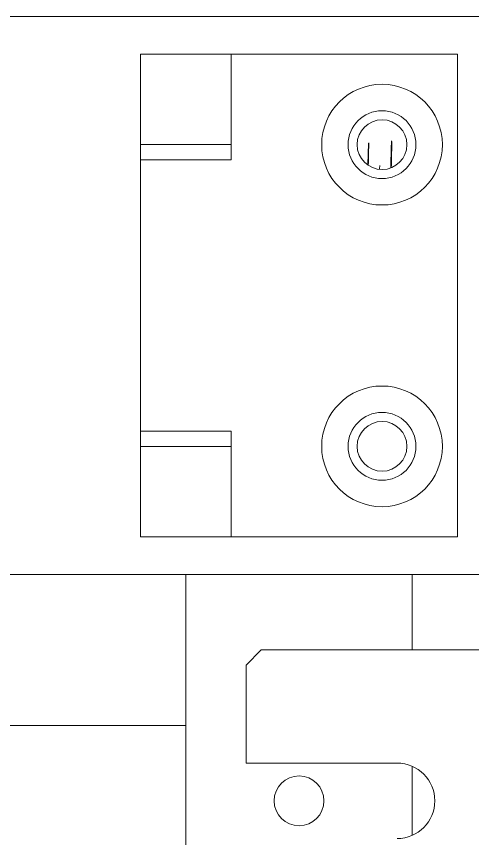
# Model space of a CAD drawing. Extents: x 500 to 100500, y -14500 to 21140.
# Drawn here: x 6103.9 to 6134.1, y 9429.5 to 9484 of the extents above; entities that cross this region are included whole.
import ezdxf

# ---------------------------------------------------------------- set-up
doc = ezdxf.new("R2010")
doc.units = 0
doc.linetypes.add('SLD-Solid', pattern=[0])
doc.layers.add('D', color=7, linetype='CONTINUOUS')
doc.layers.add('MODEL', color=7, linetype='SLD-Solid', lineweight=15)

# ---------------------------------------------------------------- blocks, each defined once
blk = doc.blocks.new('KASDADS')
at = {"layer": 'MODEL', "color": 4}
for p, q in [((-53509.016, -66369.889, 21.357), (-53559.016, -66369.889, 21.357)), ((-53550.016, -66372.389, 21.357), (-53544.016, -66372.389, 21.357)), ((-53550.016, -66372.389, 21.357), (-53550.016, -66378.389, 21.357)), ((-53544.016, -66372.389, 21.357), (-53544.016, -66378.389, 21.357)), ((-53529.016, -66372.389, 21.357), (-53544.016, -66372.389, 21.357)), ((-53529.016, -66372.389, 21.357), (-53529.016, -66404.389, 21.357)), ((-53550.016, -66378.389, 21.357), (-53544.016, -66378.389, 21.357)), ((-53550.016, -66379.389, 21.357), (-53550.016, -66378.389, 21.357)), ((-53544.016, -66378.389, 21.357), (-53544.016, -66379.389, 21.357)), ((-53534.96, -66379.715, 21.357), (-53534.923, -66378.287, 21.357)), ((-53544.016, -66379.389, 21.357), (-53550.016, -66379.389, 21.357)), ((-53550.016, -66397.389, 21.357), (-53550.016, -66379.389, 21.357)), ((-53534.174, -66379.998, 21.357), (-53534.168, -66379.774, 21.357)), ((-53550.016, -66397.389, 21.357), (-53544.016, -66397.389, 21.357)), ((-53550.016, -66398.389, 21.357), (-53550.016, -66397.389, 21.357)), ((-53544.016, -66397.389, 21.357), (-53544.016, -66398.389, 21.357)), ((-53550.016, -66398.389, 21.357), (-53550.016, -66404.389, 21.357)), ((-53550.016, -66398.389, 21.357), (-53544.016, -66398.389, 21.357)), ((-53544.016, -66398.389, 21.357), (-53544.016, -66404.389, 21.357)), ((-53550.016, -66404.389, 21.357), (-53544.016, -66404.389, 21.357)), ((-53529.016, -66404.389, 21.357), (-53544.016, -66404.389, 21.357)), ((-53547.016, -66406.889, 21.357), (-53621.516, -66406.889, 21.357)), ((-53547.016, -66406.889, 21.357), (-53547.016, -66556.889, 21.357)), ((-53532.016, -66406.889, 21.357), (-53547.016, -66406.889, 21.357)), ((-53532.016, -66406.889, 21.357), (-53532.016, -66411.889, 21.357)), ((-52957.516, -66406.889, 21.357), (-53532.016, -66406.889, 21.357)), ((-53542.016, -66411.889, 21.357), (-53543.016, -66412.889, 21.357)), ((-53542.016, -66411.889, 21.357), (-53512.016, -66411.889, 21.357)), ((-53543.016, -66419.389, 21.357), (-53543.016, -66412.889, 21.357)), ((-53621.516, -66416.889, 21.357), (-53547.016, -66416.889, 21.357)), ((-53533.016, -66419.389, 21.357), (-53543.016, -66419.389, 21.357)), ((-53532.016, -66419.598, 21.357), (-53532.016, -66424.18, 21.357))]:
    blk.add_line(p, q, dxfattribs=at)
for centre, radius in [((-53534.016, -66378.389, 21.357), 4), ((-53534.016, -66378.389, 21.357), 2.25), ((-53534.016, -66378.389, 21.357), 1.65), ((-53534.016, -66398.389, 21.357), 4), ((-53534.016, -66398.389, 21.357), 2.25), ((-53534.016, -66398.389, 21.357), 1.65), ((-53539.516, -66421.889, 21.357), 1.65)]:
    blk.add_circle(centre, radius, dxfattribs=at)
blk.add_arc((-53533.016, -66421.889, 21.357), 2.5, 270, 90, dxfattribs=at)
for points, knots in [([(-53533.437, -66379.903, 21.357), (-53533.435, -66379.844, 21.357), (-53533.42, -66379.183, 21.357), (-53533.404, -66378.632, 21.357), (-53533.39, -66378.131, 21.357)], [0, 0, 0, 0, 0.089354, 1, 1, 1, 1]), ([(-53533.357, -66378.171, 21.357), (-53533.361, -66378.313, 21.357), (-53533.376, -66378.815, 21.357), (-53533.391, -66379.442, 21.357), (-53533.402, -66379.892, 21.357)], [0, 0, 0, 0, 0.282398, 1, 1, 1, 1]), ([(-53534.889, -66378.278, 21.357), (-53534.892, -66378.385, 21.357), (-53534.904, -66378.809, 21.357), (-53534.917, -66379.338, 21.357), (-53534.927, -66379.733, 21.357)], [0, 0, 0, 0, 0.25325, 1, 1, 1, 1])]:
    blk.add_open_spline(points, degree=3, knots=knots, dxfattribs=at)

msp = doc.modelspace()

# ---------------------------------------------------------------- block references
at = {"layer": 'D', "color": 1}
msp.add_blockref('KASDADS', (59662.098, 75853.851, -31.832), dxfattribs=at)

doc.saveas('drawing.dxf')
